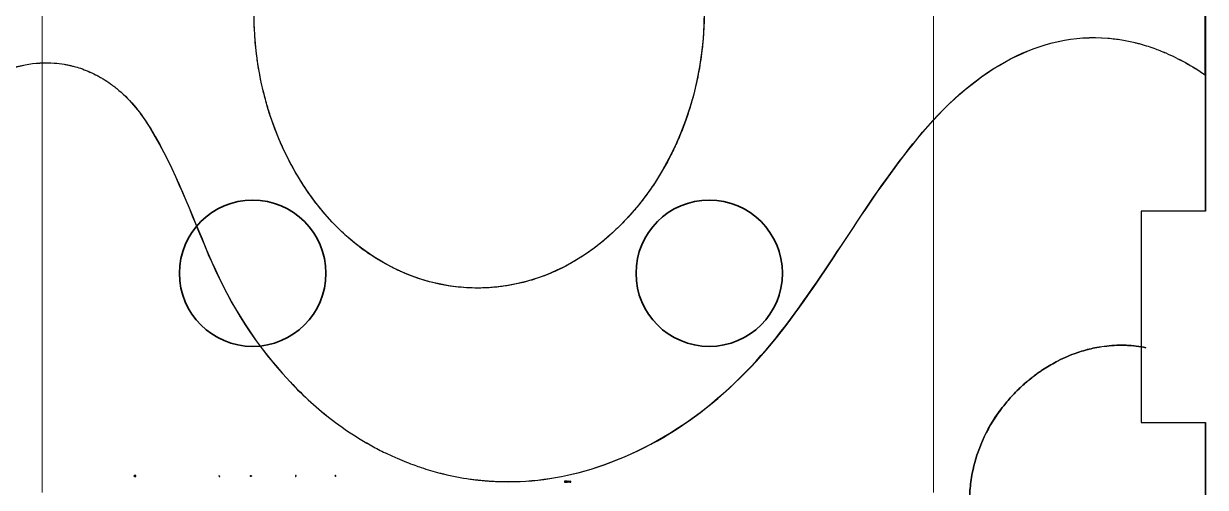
# Model space of a CAD drawing. Header units: millimetres. Extents: x 14 to 1319, y 14 to 743.
# Drawn here: x 1057.3 to 1318.7, y 181.6 to 284.3 of the extents above; entities that cross this region are included whole.
import ezdxf

# ---------------------------------------------------------------- set-up
doc = ezdxf.new("R2010")
doc.units = ezdxf.units.MM
doc.layers.add('Layer 1', color=7, linetype='Continuous')

msp = doc.modelspace()

# ---------------------------------------------------------------- linework, layer by layer
at = {"layer": 'Layer 1', "color": 1, "lineweight": 25, "true_color": 0xff0000}
for p, q in [((1318.69, 289.58), (1318.69, 242.78)), ((1304.52, 242.78), (1304.52, 195.98)), ((1318.69, 242.78), (1304.52, 242.78)), ((1304.52, 195.98), (1318.69, 195.98)), ((1318.69, 195.98), (1318.69, 149.17))]:
    msp.add_line(p, q, dxfattribs=at)
at = {"layer": 'Layer 1'}
for p, q in [((1117.45, 184.18), (1117.42, 184.18)), ((1117.42, 184.18), (1117.42, 184.05)), ((1117.42, 184.05), (1117.45, 184.05)), ((1176.95, 182.92), (1176.95, 182.77)), ((1176.99, 182.87), (1176.99, 182.92)), ((1177.08, 182.87), (1176.99, 182.87)), ((1176.99, 182.84), (1177.08, 182.84)), ((1176.99, 182.77), (1176.99, 182.84)), ((1177.08, 182.92), (1177.08, 182.87)), ((1177.08, 182.84), (1177.08, 182.77)), ((1177.12, 182.77), (1177.12, 182.92)), ((1177.21, 182.91), (1177.15, 182.78)), ((1177.19, 182.77), (1177.2, 182.8)), ((1177.2, 182.8), (1177.28, 182.8)), ((1177.24, 182.91), (1177.21, 182.83)), ((1177.21, 182.83), (1177.27, 182.83)), ((1177.27, 182.83), (1177.24, 182.91)), ((1177.33, 182.78), (1177.27, 182.91)), ((1177.28, 182.8), (1177.29, 182.77)), ((1177.36, 182.92), (1177.36, 182.77)), ((1177.45, 182.95), (1177.39, 182.95)), ((1177.4, 182.92), (1177.4, 182.86)), ((1177.44, 182.92), (1177.4, 182.92)), ((1177.4, 182.86), (1177.44, 182.86)), ((1177.4, 182.83), (1177.41, 182.83)), ((1177.4, 182.77), (1177.4, 182.83)), ((1177.46, 182.8), (1177.48, 182.77)), ((1177.56, 182.92), (1177.56, 182.77)), ((1177.59, 182.95), (1177.58, 182.95)), ((1177.59, 182.9), (1177.62, 182.78)), ((1177.59, 182.77), (1177.59, 182.9)), ((1177.65, 182.81), (1177.62, 182.92)), ((1177.68, 182.92), (1177.65, 182.81)), ((1177.68, 182.78), (1177.71, 182.9)), ((1177.72, 182.95), (1177.71, 182.95)), ((1177.71, 182.9), (1177.71, 182.77)), ((1177.75, 182.77), (1177.75, 182.92)), ((1178.01, 182.92), (1178.01, 182.77)), ((1178.04, 182.88), (1178.12, 182.77)), ((1178.04, 182.77), (1178.04, 182.88)), ((1178.13, 182.81), (1178.06, 182.93)), ((1178.13, 182.93), (1178.13, 182.81)), ((1178.17, 182.77), (1178.17, 182.93)), ((1178.21, 182.91), (1178.26, 182.83)), ((1178.28, 182.87), (1178.24, 182.93)), ((1178.26, 182.83), (1178.26, 182.77)), ((1178.32, 182.93), (1178.28, 182.87)), ((1178.3, 182.83), (1178.35, 182.91)), ((1178.3, 182.77), (1178.3, 182.83))]:
    msp.add_line(p, q, dxfattribs=at)
at = {"layer": 'Layer 1', "color": 250, "lineweight": 35, "true_color": 0x231f20}
for centre in [(1107.93, 229.02), (1208.94, 229.02)]:
    msp.add_circle(centre, 16.2, dxfattribs=at)
at = {"layer": 'Layer 1'}
for points, degree, knots in [([(1194.84, 328.59), (1214.71, 300.8), (1211.54, 259.63), (1187.04, 237.52), (1167.13, 219.55), (1139.12, 222.47), (1122.27, 244.17), (1110.76, 259), (1106.07, 278.8), (1109.19, 298.69), (1111.7, 314.65), (1118.83, 329.13), (1130.22, 338.57), (1150.65, 355.48), (1178.81, 351.01), (1194.83, 328.6)], 3, [0, 0, 0, 0, 1, 1, 1, 2, 2, 2, 3, 3, 3, 4, 4, 4, 5, 5, 5, 5]), ([(1108.34, 283.18), (1108.1, 288.29), (1108.38, 293.48), (1109.2, 298.68), (1109.56, 300.93), (1110, 303.14), (1110.53, 305.32)], 3, [79, 79, 79, 79, 80, 80, 80, 81, 81, 81, 81]), ([(1207.8, 289.02), (1207.82, 288.37), (1207.83, 287.72), (1207.83, 287.07), (1207.83, 285.88), (1207.8, 284.7), (1207.75, 283.53)], 3, [185, 185, 185, 185, 186, 186, 186, 187, 187, 187, 187]), ([(1108.75, 278.03), (1108.62, 279.16), (1108.52, 280.31), (1108.44, 281.46), (1108.4, 282.03), (1108.37, 282.61), (1108.34, 283.18)], 3, [77, 77, 77, 77, 78, 78, 78, 79, 79, 79, 79]), ([(1161.94, 182.91), (1162.35, 182.89), (1162.76, 182.88), (1163.17, 182.87), (1170.11, 182.73), (1177.15, 183.78), (1184.1, 186.07), (1200.58, 191.51), (1214.58, 202.54), (1225.88, 217.48), (1236.97, 232.14), (1244.55, 246.48), (1256.13, 260.26), (1268.17, 274.58), (1282.29, 282.35), (1297.14, 281.11), (1297.64, 281.07), (1298.15, 281.01), (1298.66, 280.95), (1299.16, 280.89), (1299.67, 280.82), (1300.18, 280.73), (1300.68, 280.65), (1301.19, 280.56), (1301.7, 280.45)], 3, [252, 252, 252, 252, 253, 253, 253, 254, 254, 254, 255, 255, 255, 256, 256, 256, 257, 257, 257, 258, 258, 258, 259, 259, 259, 260, 260, 260, 260]), ([(1207.75, 283.53), (1207.7, 282.38), (1207.61, 281.22), (1207.5, 280.08), (1207.45, 279.49), (1207.39, 278.91), (1207.32, 278.33), (1207.12, 276.6), (1206.85, 274.89), (1206.52, 273.19), (1206.19, 271.48), (1205.8, 269.78), (1205.35, 268.11)], 3, [0, 0, 0, 0, 1, 1, 1, 2, 2, 2, 3, 3, 3, 4, 4, 4, 4]), ([(1163.17, 182.87), (1170.12, 182.71), (1177.17, 183.76), (1184.15, 186.06), (1200.64, 191.5), (1214.63, 202.52), (1225.94, 217.47), (1237.03, 232.13), (1244.59, 246.48), (1256.19, 260.25), (1268.21, 274.55), (1282.31, 282.32), (1297.14, 281.11), (1297.64, 281.07), (1298.15, 281.01), (1298.66, 280.95), (1299.16, 280.89), (1299.67, 280.82), (1300.18, 280.73), (1300.68, 280.65), (1301.19, 280.56), (1301.7, 280.45)], 3, [159, 159, 159, 159, 160, 160, 160, 161, 161, 161, 162, 162, 162, 163, 163, 163, 164, 164, 164, 165, 165, 165, 166, 166, 166, 166]), ([(1109.51, 273.03), (1109.41, 273.57), (1109.32, 274.1), (1109.23, 274.63), (1109.14, 275.2), (1109.05, 275.76), (1108.97, 276.33), (1108.9, 276.86), (1108.83, 277.4), (1108.76, 277.94)], 3, [73, 73, 73, 73, 74, 74, 74, 75, 75, 75, 76, 76, 76, 76]), ([(1304.71, 279.7), (1305, 279.62), (1305.29, 279.53), (1305.57, 279.44), (1306.15, 279.26), (1306.73, 279.06), (1307.3, 278.86), (1308.17, 278.54), (1309.04, 278.2), (1309.91, 277.83), (1312.8, 276.58), (1315.72, 274.97), (1318.63, 272.99)], 3, [264, 264, 264, 264, 265, 265, 265, 266, 266, 266, 267, 267, 267, 268, 268, 268, 268]), ([(1304.71, 279.7), (1305, 279.62), (1305.29, 279.53), (1305.57, 279.44), (1306.15, 279.26), (1306.73, 279.06), (1307.3, 278.86), (1308.17, 278.56), (1309.04, 278.22), (1309.91, 277.83)], 3, [170, 170, 170, 170, 171, 171, 171, 172, 172, 172, 173, 173, 173, 173]), ([(1035.06, 226.73), (1033.88, 233.95), (1033.63, 241.17), (1034.82, 248.36), (1037.07, 261.95), (1045.9, 273.11), (1057.59, 275.23), (1059.8, 275.63), (1061.95, 275.75), (1064.04, 275.59), (1064.79, 275.53), (1065.53, 275.44), (1066.26, 275.32), (1066.5, 275.28), (1066.74, 275.23), (1066.98, 275.19)], 3, [217, 217, 217, 217, 218, 218, 218, 219, 219, 219, 220, 220, 220, 221, 221, 221, 222, 222, 222, 222]), ([(1035.12, 226.72), (1033.94, 233.94), (1033.68, 241.15), (1034.87, 248.35), (1037.12, 261.94), (1045.96, 273.1), (1057.64, 275.22), (1059.83, 275.62), (1061.97, 275.73), (1064.04, 275.59), (1064.79, 275.53), (1065.53, 275.44), (1066.26, 275.32), (1066.5, 275.28), (1066.74, 275.23), (1066.98, 275.19)], 3, [123, 123, 123, 123, 124, 124, 124, 125, 125, 125, 126, 126, 126, 127, 127, 127, 128, 128, 128, 128]), ([(1068.42, 274.85), (1068.9, 274.73), (1069.36, 274.59), (1069.83, 274.43), (1070.98, 274.04), (1072.1, 273.57), (1073.2, 273.01)], 3, [224, 224, 224, 224, 225, 225, 225, 226, 226, 226, 226]), ([(1068.42, 274.85), (1068.9, 274.73), (1069.36, 274.59), (1069.83, 274.43), (1070.99, 274.05), (1072.11, 273.58), (1073.2, 273.01)], 3, [130, 130, 130, 130, 131, 131, 131, 132, 132, 132, 132]), ([(1074.87, 272.07), (1075.42, 271.74), (1075.96, 271.38), (1076.49, 271), (1077.12, 270.55), (1077.74, 270.06), (1078.35, 269.54), (1080.94, 267.29), (1083.26, 264.49), (1085.25, 261.17), (1096.93, 241.71), (1097.61, 224.8), (1116.2, 204.97), (1119.18, 201.81), (1122.31, 198.97), (1125.59, 196.48), (1127.46, 195.06), (1129.38, 193.73), (1131.33, 192.52), (1132.3, 191.91), (1133.29, 191.34), (1134.28, 190.79), (1135.27, 190.23), (1136.27, 189.71), (1137.28, 189.22)], 3, [229, 229, 229, 229, 230, 230, 230, 231, 231, 231, 232, 232, 232, 233, 233, 233, 234, 234, 234, 235, 235, 235, 236, 236, 236, 237, 237, 237, 237]), ([(1074.87, 272.07), (1075.42, 271.74), (1075.96, 271.38), (1076.49, 271), (1077.12, 270.55), (1077.74, 270.06), (1078.35, 269.54), (1080.97, 267.31), (1083.31, 264.49), (1085.31, 261.16), (1096.98, 241.69), (1097.67, 224.79), (1116.26, 204.96), (1119.21, 201.81), (1122.33, 198.99), (1125.59, 196.48), (1127.46, 195.06), (1129.38, 193.73), (1131.33, 192.52), (1132.31, 191.92), (1133.29, 191.34), (1134.28, 190.79), (1135.28, 190.24), (1136.28, 189.72), (1137.28, 189.22)], 3, [135, 135, 135, 135, 136, 136, 136, 137, 137, 137, 138, 138, 138, 139, 139, 139, 140, 140, 140, 141, 141, 141, 142, 142, 142, 143, 143, 143, 143]), ([(1111.09, 266.36), (1110.93, 266.9), (1110.78, 267.44), (1110.64, 267.98), (1110.51, 268.47), (1110.39, 268.96), (1110.27, 269.45)], 3, [68, 68, 68, 68, 69, 69, 69, 70, 70, 70, 70]), ([(1205.35, 268.11), (1205.21, 267.55), (1205.05, 267), (1204.88, 266.45), (1204.23, 264.23), (1203.46, 262.06), (1202.6, 259.93), (1202.17, 258.87), (1201.71, 257.82), (1201.21, 256.79)], 3, [4, 4, 4, 4, 5, 5, 5, 6, 6, 6, 7, 7, 7, 7]), ([(1113.27, 259.98), (1112.95, 260.76), (1112.66, 261.55), (1112.38, 262.34), (1112.28, 262.61), (1112.19, 262.87), (1112.1, 263.14)], 3, [63, 63, 63, 63, 64, 64, 64, 65, 65, 65, 65]), ([(1124.34, 241.67), (1123.94, 242.12), (1123.55, 242.58), (1123.17, 243.05), (1122.86, 243.42), (1122.56, 243.79), (1122.27, 244.17), (1121.84, 244.73), (1121.42, 245.29), (1121.01, 245.86), (1120.6, 246.43), (1120.2, 247), (1119.8, 247.58), (1118.89, 248.93), (1118.03, 250.33), (1117.22, 251.75)], 3, [51, 51, 51, 51, 52, 52, 52, 53, 53, 53, 54, 54, 54, 55, 55, 55, 56, 56, 56, 56]), ([(1188.31, 238.7), (1187.9, 238.29), (1187.48, 237.9), (1187.05, 237.51), (1186.5, 237.01), (1185.94, 236.54), (1185.38, 236.09)], 3, [17, 17, 17, 17, 18, 18, 18, 19, 19, 19, 19]), ([(1134.19, 233), (1133.83, 233.24), (1133.47, 233.48), (1133.11, 233.74), (1131.77, 234.68), (1130.46, 235.71), (1129.19, 236.82), (1128.93, 237.04), (1128.68, 237.27), (1128.43, 237.5)], 3, [43, 43, 43, 43, 44, 44, 44, 45, 45, 45, 46, 46, 46, 46]), ([(1139.77, 229.84), (1139.32, 230.06), (1138.87, 230.28), (1138.43, 230.51), (1136.99, 231.25), (1135.57, 232.08), (1134.19, 233)], 3, [41, 41, 41, 41, 42, 42, 42, 43, 43, 43, 43]), ([(1176.61, 230.32), (1176.01, 230.01), (1175.4, 229.72), (1174.79, 229.45), (1173.56, 228.9), (1172.32, 228.41), (1171.07, 227.99), (1170.45, 227.77), (1169.82, 227.57), (1169.19, 227.39), (1167.3, 226.84), (1165.38, 226.43), (1163.46, 226.16), (1162.98, 226.09), (1162.49, 226.03), (1162.01, 225.98), (1161.54, 225.93), (1161.06, 225.89), (1160.59, 225.85)], 3, [26, 26, 26, 26, 27, 27, 27, 28, 28, 28, 29, 29, 29, 30, 30, 30, 31, 31, 31, 32, 32, 32, 32]), ([(1140.92, 229.32), (1140.57, 229.46), (1140.22, 229.62), (1139.88, 229.79), (1139.84, 229.81), (1139.81, 229.83), (1139.77, 229.84)], 3, [39, 39, 39, 39, 40, 40, 40, 41, 41, 41, 41]), ([(1159.12, 225.78), (1158.65, 225.76), (1158.17, 225.75), (1157.7, 225.75), (1156.88, 225.75), (1156.07, 225.77), (1155.26, 225.82), (1154.44, 225.87), (1153.63, 225.94), (1152.82, 226.04), (1149.58, 226.42), (1146.37, 227.2), (1143.25, 228.36)], 3, [33, 33, 33, 33, 34, 34, 34, 35, 35, 35, 36, 36, 36, 37, 37, 37, 37]), ([(1289.68, 211.19), (1289.95, 211.3), (1290.22, 211.39), (1290.5, 211.48), (1291.05, 211.66), (1291.6, 211.83), (1292.15, 211.99)], 3, [43, 43, 43, 43, 44, 44, 44, 45, 45, 45, 45]), ([(1292.15, 211.99), (1291.6, 211.83), (1291.05, 211.66), (1290.5, 211.48), (1290.22, 211.39), (1289.95, 211.3), (1289.68, 211.19)], 3, [188, 188, 188, 188, 189, 189, 189, 190, 190, 190, 190]), ([(1299.11, 213.07), (1297.62, 213.01), (1296.13, 212.84), (1294.66, 212.57), (1294.1, 212.47), (1293.54, 212.34), (1292.98, 212.21)], 3, [185, 185, 185, 185, 186, 186, 186, 187, 187, 187, 187]), ([(1301.2, 213.06), (1301.56, 213.04), (1301.93, 213.02), (1302.3, 212.99), (1303.04, 212.94), (1303.78, 212.86), (1304.52, 212.73)], 3, [50, 50, 50, 50, 51, 51, 51, 52, 52, 52, 52]), ([(1305.55, 212.54), (1305.21, 212.61), (1304.86, 212.67), (1304.52, 212.72), (1303.78, 212.84), (1303.04, 212.93), (1302.3, 212.99), (1301.93, 213.02), (1301.56, 213.04), (1301.2, 213.06)], 3, [180, 180, 180, 180, 181, 181, 181, 182, 182, 182, 183, 183, 183, 183]), ([(1281.9, 207.09), (1282.15, 207.27), (1282.39, 207.44), (1282.64, 207.6), (1283.14, 207.93), (1283.64, 208.25), (1284.15, 208.55), (1284.66, 208.85), (1285.17, 209.14), (1285.69, 209.41), (1286.34, 209.75), (1287, 210.08), (1287.66, 210.37), (1288.33, 210.67), (1289, 210.95), (1289.68, 211.19)], 3, [38, 38, 38, 38, 39, 39, 39, 40, 40, 40, 41, 41, 41, 42, 42, 42, 43, 43, 43, 43]), ([(1289.68, 211.19), (1289, 210.95), (1288.33, 210.67), (1287.66, 210.37), (1286.99, 210.07), (1286.34, 209.75), (1285.69, 209.41), (1285.17, 209.14), (1284.66, 208.85), (1284.15, 208.55), (1283.64, 208.25), (1283.14, 207.93), (1282.64, 207.6), (1282.39, 207.44), (1282.15, 207.27), (1281.9, 207.09)], 3, [190, 190, 190, 190, 191, 191, 191, 192, 192, 192, 193, 193, 193, 194, 194, 194, 195, 195, 195, 195]), ([(1278.12, 204.04), (1278.38, 204.29), (1278.64, 204.52), (1278.91, 204.75), (1279.63, 205.38), (1280.36, 205.98), (1281.12, 206.53), (1281.38, 206.72), (1281.64, 206.9), (1281.9, 207.09)], 3, [35, 35, 35, 35, 36, 36, 36, 37, 37, 37, 38, 38, 38, 38]), ([(1281.9, 207.09), (1281.64, 206.9), (1281.38, 206.72), (1281.12, 206.53), (1280.37, 205.97), (1279.64, 205.37), (1278.91, 204.75), (1278.64, 204.52), (1278.38, 204.29), (1278.12, 204.04)], 3, [195, 195, 195, 195, 196, 196, 196, 197, 197, 197, 198, 198, 198, 198]), ([(1268.99, 191), (1269.97, 193.43), (1271.24, 195.77), (1272.79, 197.97), (1273.21, 198.56), (1273.64, 199.13), (1274.09, 199.69), (1274.71, 200.48), (1275.36, 201.24), (1276.04, 201.97), (1276.49, 202.45), (1276.95, 202.92), (1277.41, 203.37), (1277.65, 203.6), (1277.88, 203.82), (1278.12, 204.04)], 3, [30, 30, 30, 30, 31, 31, 31, 32, 32, 32, 33, 33, 33, 34, 34, 34, 35, 35, 35, 35]), ([(1278.12, 204.04), (1277.88, 203.82), (1277.65, 203.6), (1277.41, 203.37), (1276.95, 202.92), (1276.49, 202.45), (1276.04, 201.97), (1275.36, 201.24), (1274.71, 200.48), (1274.09, 199.69), (1273.65, 199.13), (1273.22, 198.55), (1272.8, 197.96), (1271.25, 195.77), (1269.98, 193.43), (1268.99, 191)], 3, [198, 198, 198, 198, 199, 199, 199, 200, 200, 200, 201, 201, 201, 202, 202, 202, 203, 203, 203, 203]), ([(1266.52, 178.32), (1266.52, 179.18), (1266.55, 180.04), (1266.62, 180.9), (1266.72, 182.19), (1266.89, 183.48), (1267.14, 184.76), (1267.55, 186.88), (1268.17, 188.97), (1268.99, 190.99)], 3, [26, 26, 26, 26, 27, 27, 27, 28, 28, 28, 29, 29, 29, 29]), ([(1268.99, 190.99), (1268.18, 188.97), (1267.56, 186.88), (1267.14, 184.76), (1266.89, 183.48), (1266.72, 182.19), (1266.62, 180.9), (1266.55, 180.04), (1266.52, 179.18), (1266.52, 178.32)], 3, [204, 204, 204, 204, 205, 205, 205, 206, 206, 206, 207, 207, 207, 207]), ([(1137.29, 189.22), (1138.15, 188.81), (1139.01, 188.41), (1139.87, 188.04), (1140.56, 187.73), (1141.26, 187.44), (1141.96, 187.17), (1142.58, 186.93), (1143.2, 186.7), (1143.82, 186.48), (1144.28, 186.31), (1144.74, 186.15), (1145.2, 186), (1146.58, 185.53), (1147.98, 185.12), (1149.38, 184.77)], 3, [238, 238, 238, 238, 239, 239, 239, 240, 240, 240, 241, 241, 241, 242, 242, 242, 243, 243, 243, 243]), ([(1137.29, 189.22), (1138.15, 188.81), (1139.01, 188.41), (1139.87, 188.04), (1140.56, 187.73), (1141.26, 187.44), (1141.96, 187.17)], 3, [144, 144, 144, 144, 145, 145, 145, 146, 146, 146, 146]), ([(1143.82, 186.48), (1144.28, 186.3), (1144.74, 186.15), (1145.2, 186), (1146.58, 185.53), (1147.98, 185.12), (1149.38, 184.77)], 3, [147, 147, 147, 147, 148, 148, 148, 149, 149, 149, 149]), ([(1081.75, 184.22), (1081.74, 184.22), (1081.73, 184.21), (1081.73, 184.21), (1081.73, 184.19)], 2, [-16, -16, -16, -15, -15, -14, -14, -14]), ([(1081.73, 184.04), (1081.73, 184.03), (1081.73, 184.02), (1081.74, 184.02), (1081.74, 184.02), (1081.75, 184.02), (1081.76, 184.02), (1081.76, 184.03), (1081.76, 184.04)], 2, [-13, -13, -13, -12, -12, -11, -11, -10, -10, -9, -9, -9]), ([(1081.79, 184.19), (1081.79, 184.2), (1081.79, 184.21), (1081.79, 184.21), (1081.78, 184.21), (1081.78, 184.22), (1081.76, 184.22)], 2, [-20, -20, -20, -19, -19, -18, -18, -17, -17, -17]), ([(1081.79, 184.05), (1081.8, 184.04), (1081.8, 184.04), (1081.8, 184.03), (1081.8, 184.03), (1081.8, 184.02), (1081.81, 184.02), (1081.81, 184.02), (1081.82, 184.02), (1081.83, 184.02), (1081.84, 184.02), (1081.84, 184.02), (1081.84, 184.03), (1081.85, 184.04), (1081.85, 184.05)], 2, [-42, -42, -42, -41, -41, -40, -40, -39, -39, -38, -38, -37, -37, -36, -36, -35, -35, -35]), ([(1081.88, 184.22), (1081.87, 184.22), (1081.86, 184.21), (1081.86, 184.21), (1081.86, 184.21), (1081.85, 184.2), (1081.85, 184.19)], 2, [-25, -25, -25, -24, -24, -23, -23, -22, -22, -22]), ([(1081.88, 184.04), (1081.88, 184.03), (1081.88, 184.02), (1081.89, 184.02), (1081.9, 184.02), (1081.91, 184.02), (1081.91, 184.02), (1081.92, 184.03), (1081.92, 184.04)], 2, [-33, -33, -33, -32, -32, -31, -31, -30, -30, -29, -29, -29]), ([(1081.92, 184.19), (1081.92, 184.21), (1081.91, 184.21), (1081.9, 184.22), (1081.89, 184.22)], 2, [-28, -28, -28, -27, -27, -26, -26, -26]), ([(1081.98, 184.22), (1081.97, 184.22), (1081.97, 184.21), (1081.96, 184.21), (1081.96, 184.2), (1081.96, 184.2), (1081.96, 184.19)], 2, [-25, -25, -25, -24, -24, -23, -23, -22, -22, -22]), ([(1081.96, 184.04), (1081.96, 184.03), (1081.96, 184.02), (1081.97, 184.02), (1081.98, 184.02)], 2, [-21, -21, -21, -20, -20, -19, -19, -19]), ([(1082.08, 184.11), (1082.09, 184.11), (1082.09, 184.11), (1082.1, 184.11), (1082.1, 184.12), (1082.1, 184.13), (1082.09, 184.13), (1082.09, 184.14), (1082.08, 184.14)], 2, [-11, -11, -11, -10, -10, -9, -9, -8, -8, -7, -7, -7]), ([(1082.09, 184.18), (1082.1, 184.18), (1082.1, 184.19), (1082.11, 184.19), (1082.11, 184.2), (1082.11, 184.21), (1082.1, 184.21), (1082.1, 184.22), (1082.09, 184.22)], 2, [-30, -30, -30, -29, -29, -28, -28, -27, -27, -26, -26, -26]), ([(1082.09, 184.02), (1082.1, 184.02), (1082.1, 184.02), (1082.11, 184.03), (1082.11, 184.03), (1082.11, 184.04), (1082.1, 184.05), (1082.1, 184.05), (1082.09, 184.05)], 2, [-18, -18, -18, -17, -17, -16, -16, -15, -15, -14, -14, -14]), ([(1100.56, 184.19), (1100.56, 184.21), (1100.55, 184.21), (1100.55, 184.22), (1100.54, 184.22), (1100.53, 184.22), (1100.52, 184.21), (1100.52, 184.21), (1100.52, 184.19)], 2, [-18, -18, -18, -17, -17, -16, -16, -15, -15, -14, -14, -14]), ([(1100.52, 184.04), (1100.52, 184.03), (1100.52, 184.02), (1100.53, 184.02), (1100.54, 184.02)], 2, [-13, -13, -13, -12, -12, -11, -11, -11]), ([(1100.64, 184.02), (1100.65, 184.02), (1100.65, 184.02), (1100.66, 184.03), (1100.66, 184.03), (1100.66, 184.04), (1100.65, 184.05), (1100.65, 184.05), (1100.64, 184.05)], 2, [-10, -10, -10, -9, -9, -8, -8, -7, -7, -6, -6, -6]), ([(1107.55, 184.22), (1107.53, 184.22), (1107.51, 184.21), (1107.49, 184.2), (1107.48, 184.19), (1107.47, 184.18), (1107.46, 184.16), (1107.45, 184.14), (1107.45, 184.12), (1107.45, 184.1), (1107.46, 184.08), (1107.47, 184.06), (1107.48, 184.04), (1107.49, 184.03), (1107.51, 184.02), (1107.53, 184.02), (1107.55, 184.02), (1107.57, 184.02), (1107.59, 184.02), (1107.61, 184.03), (1107.62, 184.04), (1107.63, 184.06), (1107.64, 184.08), (1107.65, 184.09), (1107.65, 184.12), (1107.65, 184.15), (1107.63, 184.17), (1107.62, 184.19), (1107.6, 184.21), (1107.58, 184.22), (1107.55, 184.22)], 2, [-15, -15, -15, -14, -14, -13, -13, -12, -12, -11, -11, -10, -10, -9, -9, -8, -8, -7, -7, -6, -6, -5, -5, -4, -4, -3, -3, -2, -2, -1, -1, 0, 0, 0]), ([(1107.61, 184.12), (1107.61, 184.14), (1107.6, 184.15), (1107.59, 184.17), (1107.58, 184.18), (1107.57, 184.19), (1107.55, 184.19), (1107.54, 184.19), (1107.53, 184.18), (1107.52, 184.18), (1107.51, 184.17), (1107.5, 184.16), (1107.5, 184.15), (1107.49, 184.13), (1107.49, 184.12), (1107.49, 184.1), (1107.5, 184.09), (1107.5, 184.07), (1107.51, 184.06), (1107.52, 184.06), (1107.53, 184.05), (1107.54, 184.05), (1107.55, 184.05), (1107.57, 184.05), (1107.58, 184.05), (1107.59, 184.06), (1107.6, 184.08), (1107.61, 184.09), (1107.61, 184.12)], 2, [0, 0, 0, 1, 1, 2, 2, 3, 3, 4, 4, 5, 5, 6, 6, 7, 7, 8, 8, 9, 9, 10, 10, 11, 11, 12, 12, 13, 13, 14, 14, 14]), ([(1117.4, 184.22), (1117.39, 184.22), (1117.39, 184.21), (1117.38, 184.2), (1117.38, 184.19)], 2, [-19, -19, -19, -18, -18, -17, -17, -17]), ([(1117.38, 184.05), (1117.38, 184.04), (1117.38, 184.03), (1117.38, 184.03), (1117.39, 184.02), (1117.39, 184.02), (1117.41, 184.02)], 2, [-16, -16, -16, -15, -15, -14, -14, -13, -13, -13]), ([(1117.49, 184.06), (1117.51, 184.08), (1117.51, 184.12), (1117.51, 184.15), (1117.5, 184.16), (1117.49, 184.18), (1117.48, 184.18), (1117.46, 184.18), (1117.45, 184.18)], 2, [6, 6, 6, 7, 7, 8, 8, 9, 9, 10, 10, 10]), ([(1117.45, 184.05), (1117.46, 184.05), (1117.47, 184.05), (1117.47, 184.05), (1117.48, 184.05), (1117.48, 184.06), (1117.49, 184.06)], 2, [3, 3, 3, 4, 4, 5, 5, 6, 6, 6]), ([(1117.46, 184.02), (1117.47, 184.02), (1117.48, 184.02), (1117.49, 184.02), (1117.5, 184.03), (1117.51, 184.03), (1117.52, 184.04), (1117.53, 184.05), (1117.54, 184.06), (1117.54, 184.07), (1117.54, 184.09), (1117.55, 184.1), (1117.55, 184.12), (1117.55, 184.17), (1117.52, 184.2), (1117.51, 184.21), (1117.49, 184.21), (1117.48, 184.22), (1117.46, 184.22)], 2, [-12, -12, -12, -11, -11, -10, -10, -9, -9, -8, -8, -7, -7, -6, -6, -5, -5, -4, -4, -3, -3, -3]), ([(1126.21, 184.2), (1126.2, 184.21), (1126.2, 184.21), (1126.19, 184.22), (1126.18, 184.22), (1126.18, 184.22), (1126.17, 184.21), (1126.17, 184.21), (1126.17, 184.2), (1126.17, 184.2), (1126.17, 184.19), (1126.17, 184.19), (1126.18, 184.18)], 2, [-12, -12, -12, -11, -11, -10, -10, -9, -9, -8, -8, -7, -7, -6, -6, -6]), ([(1126.23, 184.04), (1126.23, 184.03), (1126.23, 184.02), (1126.24, 184.02), (1126.25, 184.02), (1126.25, 184.02), (1126.26, 184.02), (1126.27, 184.03), (1126.27, 184.04)], 2, [-28, -28, -28, -27, -27, -26, -26, -25, -25, -24, -24, -24]), ([(1126.31, 184.18), (1126.32, 184.19), (1126.32, 184.19), (1126.33, 184.2), (1126.33, 184.2), (1126.33, 184.21), (1126.32, 184.21), (1126.32, 184.22), (1126.31, 184.22), (1126.3, 184.22), (1126.3, 184.22), (1126.3, 184.22), (1126.29, 184.21), (1126.29, 184.21), (1126.29, 184.2), (1126.29, 184.2), (1126.28, 184.2)], 2, [-22, -22, -22, -21, -21, -20, -20, -19, -19, -18, -18, -17, -17, -16, -16, -15, -15, -14, -14, -14]), ([(1158.95, 183.11), (1159.22, 183.08), (1159.48, 183.06), (1159.74, 183.04), (1160.09, 183.01), (1160.43, 182.98), (1160.78, 182.97)], 3, [249, 249, 249, 249, 250, 250, 250, 251, 251, 251, 251]), ([(1158.95, 183.11), (1159.22, 183.08), (1159.48, 183.06), (1159.74, 183.04), (1160.09, 183.01), (1160.43, 182.98), (1160.78, 182.97)], 3, [155, 155, 155, 155, 156, 156, 156, 157, 157, 157, 157]), ([(1176.99, 182.92), (1176.99, 182.94), (1176.99, 182.94), (1176.98, 182.95), (1176.97, 182.95), (1176.97, 182.95), (1176.96, 182.94), (1176.95, 182.94), (1176.95, 182.92)], 2, [-28, -28, -28, -27, -27, -26, -26, -25, -25, -24, -24, -24]), ([(1176.95, 182.77), (1176.95, 182.76), (1176.96, 182.75), (1176.97, 182.75), (1176.97, 182.75), (1176.98, 182.75), (1176.99, 182.75), (1176.99, 182.76), (1176.99, 182.77)], 2, [-23, -23, -23, -22, -22, -21, -21, -20, -20, -19, -19, -19]), ([(1177.12, 182.92), (1177.12, 182.94), (1177.11, 182.94), (1177.11, 182.95), (1177.1, 182.95), (1177.09, 182.95), (1177.09, 182.94), (1177.08, 182.94), (1177.08, 182.92)], 2, [-11, -11, -11, -10, -10, -9, -9, -8, -8, -7, -7, -7]), ([(1177.08, 182.77), (1177.08, 182.76), (1177.09, 182.75), (1177.09, 182.75), (1177.1, 182.75), (1177.11, 182.75), (1177.11, 182.75), (1177.12, 182.76), (1177.12, 182.77)], 2, [-16, -16, -16, -15, -15, -14, -14, -13, -13, -12, -12, -12]), ([(1177.15, 182.78), (1177.15, 182.78), (1177.15, 182.77), (1177.15, 182.77), (1177.15, 182.76), (1177.15, 182.76), (1177.15, 182.75), (1177.16, 182.75), (1177.17, 182.75), (1177.18, 182.75), (1177.18, 182.75), (1177.18, 182.76), (1177.19, 182.77)], 2, [-16, -16, -16, -15, -15, -14, -14, -13, -13, -12, -12, -11, -11, -10, -10, -10]), ([(1177.27, 182.91), (1177.27, 182.92), (1177.27, 182.93), (1177.27, 182.93), (1177.26, 182.94), (1177.26, 182.94), (1177.25, 182.95), (1177.25, 182.95), (1177.24, 182.95), (1177.23, 182.95), (1177.23, 182.95), (1177.22, 182.94), (1177.22, 182.94), (1177.21, 182.93), (1177.21, 182.92), (1177.21, 182.92), (1177.21, 182.91)], 2, [-25, -25, -25, -24, -24, -23, -23, -22, -22, -21, -21, -20, -20, -19, -19, -18, -18, -17, -17, -17]), ([(1177.29, 182.77), (1177.29, 182.77), (1177.29, 182.76), (1177.3, 182.75), (1177.3, 182.75), (1177.3, 182.75), (1177.3, 182.75), (1177.31, 182.75), (1177.31, 182.75), (1177.32, 182.75), (1177.33, 182.75), (1177.33, 182.76), (1177.33, 182.76), (1177.33, 182.77), (1177.33, 182.78)], 2, [-33, -33, -33, -32, -32, -31, -31, -30, -30, -29, -29, -28, -28, -27, -27, -26, -26, -26]), ([(1177.39, 182.95), (1177.37, 182.95), (1177.37, 182.94), (1177.36, 182.93), (1177.36, 182.92)], 2, [-12, -12, -12, -11, -11, -10, -10, -10]), ([(1177.36, 182.77), (1177.36, 182.76), (1177.37, 182.75), (1177.37, 182.75), (1177.38, 182.75), (1177.39, 182.75), (1177.39, 182.75), (1177.4, 182.76), (1177.4, 182.77)], 2, [-9, -9, -9, -8, -8, -7, -7, -6, -6, -5, -5, -5]), ([(1177.41, 182.83), (1177.42, 182.83), (1177.43, 182.83), (1177.44, 182.83), (1177.45, 182.82), (1177.45, 182.81), (1177.46, 182.8)], 2, [-34, -34, -34, -33, -33, -32, -32, -31, -31, -31]), ([(1177.44, 182.86), (1177.45, 182.86), (1177.46, 182.86), (1177.47, 182.87), (1177.48, 182.87), (1177.48, 182.88), (1177.48, 182.89), (1177.48, 182.9), (1177.48, 182.9), (1177.47, 182.91), (1177.46, 182.91), (1177.46, 182.92), (1177.44, 182.92)], 2, [3, 3, 3, 4, 4, 5, 5, 6, 6, 7, 7, 8, 8, 9, 9, 9]), ([(1177.49, 182.94), (1177.48, 182.94), (1177.47, 182.94), (1177.46, 182.95), (1177.45, 182.95)], 2, [-15, -15, -15, -14, -14, -13, -13, -13]), ([(1177.47, 182.84), (1177.5, 182.84), (1177.51, 182.86), (1177.52, 182.87), (1177.52, 182.89), (1177.52, 182.9), (1177.52, 182.91), (1177.51, 182.92), (1177.51, 182.93), (1177.5, 182.94), (1177.49, 182.94)], 2, [-20, -20, -20, -19, -19, -18, -18, -17, -17, -16, -16, -15, -15, -15]), ([(1177.48, 182.77), (1177.48, 182.76), (1177.49, 182.76), (1177.49, 182.75), (1177.49, 182.75), (1177.5, 182.75), (1177.51, 182.75), (1177.51, 182.75), (1177.51, 182.75), (1177.52, 182.75), (1177.52, 182.75), (1177.52, 182.76), (1177.52, 182.76), (1177.52, 182.77), (1177.52, 182.78), (1177.52, 182.79), (1177.51, 182.8), (1177.5, 182.81), (1177.49, 182.82), (1177.48, 182.83), (1177.47, 182.84)], 2, [-30, -30, -30, -29, -29, -28, -28, -27, -27, -26, -26, -25, -25, -24, -24, -23, -23, -22, -22, -21, -21, -20, -20, -20]), ([(1177.58, 182.95), (1177.57, 182.95), (1177.56, 182.94), (1177.56, 182.94), (1177.56, 182.92)], 2, [-16, -16, -16, -15, -15, -14, -14, -14]), ([(1177.56, 182.77), (1177.56, 182.76), (1177.56, 182.75), (1177.57, 182.75), (1177.57, 182.75), (1177.58, 182.75), (1177.59, 182.75), (1177.59, 182.76), (1177.59, 182.77)], 2, [-13, -13, -13, -12, -12, -11, -11, -10, -10, -9, -9, -9]), ([(1177.62, 182.92), (1177.62, 182.93), (1177.62, 182.94), (1177.62, 182.94), (1177.61, 182.94), (1177.6, 182.95), (1177.59, 182.95)], 2, [-20, -20, -20, -19, -19, -18, -18, -17, -17, -17]), ([(1177.62, 182.78), (1177.63, 182.77), (1177.63, 182.77), (1177.63, 182.76), (1177.63, 182.76), (1177.63, 182.75), (1177.64, 182.75), (1177.64, 182.75), (1177.65, 182.75), (1177.66, 182.75), (1177.67, 182.75), (1177.67, 182.76), (1177.67, 182.76), (1177.68, 182.77), (1177.68, 182.78)], 2, [-42, -42, -42, -41, -41, -40, -40, -39, -39, -38, -38, -37, -37, -36, -36, -35, -35, -35]), ([(1177.71, 182.95), (1177.7, 182.95), (1177.69, 182.94), (1177.69, 182.94), (1177.69, 182.94), (1177.68, 182.93), (1177.68, 182.92)], 2, [-25, -25, -25, -24, -24, -23, -23, -22, -22, -22]), ([(1177.71, 182.77), (1177.71, 182.76), (1177.71, 182.75), (1177.72, 182.75), (1177.73, 182.75), (1177.74, 182.75), (1177.74, 182.75), (1177.75, 182.76), (1177.75, 182.77)], 2, [-33, -33, -33, -32, -32, -31, -31, -30, -30, -29, -29, -29]), ([(1177.75, 182.92), (1177.75, 182.94), (1177.74, 182.94), (1177.73, 182.95), (1177.72, 182.95)], 2, [-28, -28, -28, -27, -27, -26, -26, -26]), ([(1177.87, 182.95), (1177.85, 182.95), (1177.83, 182.94), (1177.82, 182.93), (1177.8, 182.92), (1177.79, 182.91), (1177.78, 182.89), (1177.78, 182.87), (1177.78, 182.85), (1177.78, 182.83), (1177.78, 182.81), (1177.79, 182.79), (1177.8, 182.77), (1177.82, 182.76), (1177.83, 182.75), (1177.85, 182.75), (1177.87, 182.75), (1177.9, 182.75), (1177.92, 182.75), (1177.93, 182.76), (1177.95, 182.77), (1177.96, 182.79), (1177.96, 182.81), (1177.97, 182.82), (1177.97, 182.85), (1177.97, 182.88), (1177.96, 182.9), (1177.95, 182.92), (1177.93, 182.94), (1177.9, 182.95), (1177.87, 182.95)], 2, [-15, -15, -15, -14, -14, -13, -13, -12, -12, -11, -11, -10, -10, -9, -9, -8, -8, -7, -7, -6, -6, -5, -5, -4, -4, -3, -3, -2, -2, -1, -1, 0, 0, 0]), ([(1177.93, 182.85), (1177.93, 182.87), (1177.92, 182.89), (1177.92, 182.9), (1177.9, 182.91), (1177.89, 182.92), (1177.87, 182.92), (1177.86, 182.92), (1177.85, 182.91), (1177.84, 182.91), (1177.83, 182.9), (1177.83, 182.89), (1177.82, 182.88), (1177.82, 182.86), (1177.82, 182.85), (1177.82, 182.83), (1177.82, 182.82), (1177.83, 182.8), (1177.83, 182.8), (1177.84, 182.79), (1177.85, 182.78), (1177.86, 182.78), (1177.87, 182.78), (1177.89, 182.78), (1177.9, 182.78), (1177.92, 182.79), (1177.92, 182.81), (1177.93, 182.82), (1177.93, 182.85)], 2, [0, 0, 0, 1, 1, 2, 2, 3, 3, 4, 4, 5, 5, 6, 6, 7, 7, 8, 8, 9, 9, 10, 10, 11, 11, 12, 12, 13, 13, 14, 14, 14]), ([(1178.06, 182.93), (1178.05, 182.93), (1178.05, 182.93), (1178.05, 182.94), (1178.04, 182.94), (1178.04, 182.95), (1178.04, 182.95), (1178.03, 182.95), (1178.03, 182.95), (1178.02, 182.95), (1178.02, 182.95), (1178.01, 182.94), (1178.01, 182.94)], 2, [-33, -33, -33, -32, -32, -31, -31, -30, -30, -29, -29, -28, -28, -27, -27, -27]), ([(1178.01, 182.77), (1178.01, 182.76), (1178.01, 182.75), (1178.02, 182.75), (1178.02, 182.75), (1178.03, 182.75), (1178.04, 182.75), (1178.04, 182.76), (1178.04, 182.77)], 2, [-25, -25, -25, -24, -24, -23, -23, -22, -22, -21, -21, -21]), ([(1178.12, 182.77), (1178.12, 182.76), (1178.12, 182.76), (1178.13, 182.76), (1178.13, 182.75), (1178.13, 182.75), (1178.14, 182.75), (1178.14, 182.75), (1178.15, 182.75), (1178.17, 182.75), (1178.17, 182.77)], 2, [-19, -19, -19, -18, -18, -17, -17, -16, -16, -15, -15, -14, -14, -14]), ([(1178.17, 182.93), (1178.17, 182.94), (1178.17, 182.94), (1178.16, 182.95), (1178.15, 182.95), (1178.14, 182.95), (1178.14, 182.94), (1178.13, 182.94), (1178.13, 182.93)], 2, [-13, -13, -13, -12, -12, -11, -11, -10, -10, -9, -9, -9]), ([(1178.24, 182.93), (1178.23, 182.94), (1178.23, 182.94), (1178.22, 182.95), (1178.22, 182.95), (1178.21, 182.95), (1178.2, 182.94), (1178.2, 182.94), (1178.2, 182.93), (1178.2, 182.93), (1178.2, 182.92), (1178.2, 182.92), (1178.21, 182.91)], 2, [-12, -12, -12, -11, -11, -10, -10, -9, -9, -8, -8, -7, -7, -6, -6, -6]), ([(1178.26, 182.77), (1178.26, 182.76), (1178.26, 182.75), (1178.27, 182.75), (1178.28, 182.75), (1178.29, 182.75), (1178.29, 182.75), (1178.3, 182.76), (1178.3, 182.77)], 2, [-28, -28, -28, -27, -27, -26, -26, -25, -25, -24, -24, -24]), ([(1178.35, 182.91), (1178.35, 182.92), (1178.36, 182.92), (1178.36, 182.93), (1178.36, 182.93), (1178.36, 182.94), (1178.35, 182.94), (1178.35, 182.95), (1178.34, 182.95), (1178.34, 182.95), (1178.33, 182.95), (1178.33, 182.95), (1178.33, 182.94), (1178.32, 182.94), (1178.32, 182.94)], 2, [-22, -22, -22, -21, -21, -20, -20, -19, -19, -18, -18, -17, -17, -16, -16, -15, -15, -15])]:
    msp.add_open_spline(points, degree=degree, knots=knots, dxfattribs=at)
at = {"layer": 'Layer 1', "color": 250, "lineweight": 9, "true_color": 0x231f20}
for points in [[(1061.35, 180.44), (1061.35, 180.44), (1061.35, 351.92), (1061.35, 351.92)], [(1258.56, 351.92), (1258.56, 351.92), (1258.56, 180.44), (1258.56, 180.44)]]:
    msp.add_open_spline(points, degree=3, dxfattribs=at)
at = {"layer": 'Layer 1'}
for points, degree in [([(1318.63, 272.99), (1318.63, 272.99), (1318.63, 289.58), (1318.63, 289.58)], 3), ([(1301.7, 280.45), (1302.17, 280.35), (1302.64, 280.25), (1303.11, 280.13)], 3), ([(1301.7, 280.45), (1302.17, 280.35), (1302.64, 280.25), (1303.11, 280.13)], 3), ([(1303.11, 280.13), (1303.19, 280.12), (1303.27, 280.1), (1303.35, 280.07)], 3), ([(1303.11, 280.13), (1303.19, 280.12), (1303.27, 280.1), (1303.35, 280.07)], 3), ([(1303.35, 280.07), (1303.65, 280), (1303.95, 279.93), (1304.25, 279.83)], 3), ([(1303.35, 280.07), (1303.65, 280), (1303.95, 279.92), (1304.25, 279.83)], 3), ([(1304.25, 279.83), (1304.4, 279.8), (1304.55, 279.76), (1304.71, 279.7)], 3), ([(1304.25, 279.83), (1304.4, 279.8), (1304.55, 279.76), (1304.71, 279.7)], 3), ([(1108.76, 277.94), (1108.75, 277.97), (1108.75, 278), (1108.75, 278.03)], 3), ([(1309.91, 277.83), (1312.81, 276.6), (1315.72, 274.99), (1318.63, 273.02)], 3), ([(1066.98, 275.19), (1067.23, 275.14), (1067.47, 275.09), (1067.71, 275.03)], 3), ([(1066.98, 275.19), (1067.23, 275.14), (1067.47, 275.09), (1067.71, 275.03)], 3), ([(1067.71, 275.03), (1067.94, 274.97), (1068.18, 274.91), (1068.42, 274.85)], 3), ([(1067.71, 275.03), (1067.94, 274.97), (1068.18, 274.91), (1068.42, 274.85)], 3), ([(1073.2, 273.01), (1073.2, 273.01), (1073.21, 273.01), (1073.21, 273.01)], 3), ([(1073.2, 273.01), (1073.2, 273.01), (1073.21, 273.01), (1073.21, 273.01)], 3), ([(1073.21, 273.01), (1073.51, 272.86), (1073.8, 272.7), (1074.09, 272.53)], 3), ([(1073.21, 273.01), (1073.51, 272.86), (1073.8, 272.7), (1074.09, 272.53)], 3), ([(1074.09, 272.53), (1074.36, 272.38), (1074.62, 272.23), (1074.87, 272.07)], 3), ([(1074.09, 272.53), (1074.36, 272.38), (1074.62, 272.23), (1074.87, 272.07)], 3), ([(1109.56, 272.76), (1109.53, 272.85), (1109.52, 272.94), (1109.51, 273.03)], 3), ([(1109.7, 272.03), (1109.65, 272.28), (1109.6, 272.52), (1109.56, 272.76)], 3), ([(1110.27, 269.45), (1110.06, 270.3), (1109.87, 271.16), (1109.7, 272.03)], 3), ([(1318.63, 273.02), (1318.65, 273.01), (1318.67, 272.99), (1318.69, 272.98)], 3), ([(1318.66, 272.99), (1318.66, 272.99), (1318.66, 242.78), (1318.66, 242.78)], 3), ([(1318.69, 272.98), (1318.69, 272.98), (1318.66, 272.99), (1318.66, 272.99)], 3), ([(1111.33, 265.55), (1111.24, 265.82), (1111.16, 266.09), (1111.09, 266.36)], 3), ([(1111.58, 264.74), (1111.5, 265.01), (1111.41, 265.28), (1111.33, 265.55)], 3), ([(1112.1, 263.14), (1111.91, 263.67), (1111.74, 264.2), (1111.58, 264.74)], 3), ([(1114.03, 258.15), (1113.77, 258.76), (1113.52, 259.37), (1113.27, 259.98)], 3), ([(1114.13, 257.93), (1114.09, 258), (1114.06, 258.08), (1114.03, 258.15)], 3), ([(1114.53, 257.03), (1114.4, 257.33), (1114.26, 257.63), (1114.13, 257.93)], 3), ([(1115.57, 254.85), (1115.2, 255.57), (1114.86, 256.29), (1114.53, 257.03)], 3), ([(1201.21, 256.79), (1200.97, 256.27), (1200.71, 255.76), (1200.46, 255.25)], 3), ([(1116.21, 253.6), (1115.99, 254.01), (1115.77, 254.43), (1115.57, 254.85)], 3), ([(1116.72, 252.65), (1116.54, 252.96), (1116.37, 253.28), (1116.21, 253.6)], 3), ([(1200.46, 255.24), (1199.44, 253.2), (1198.3, 251.21), (1197.05, 249.3)], 3), ([(1200.46, 255.25), (1200.46, 255.24), (1200.46, 255.24), (1200.46, 255.24)], 3), ([(1117.22, 251.75), (1117.05, 252.05), (1116.88, 252.35), (1116.72, 252.65)], 3), ([(1197.05, 249.29), (1196.43, 248.33), (1195.79, 247.39), (1195.1, 246.47)], 3), ([(1197.05, 249.3), (1197.04, 249.29), (1197.05, 249.29), (1197.05, 249.29)], 3), ([(1195.1, 246.47), (1194.78, 246.01), (1194.43, 245.55), (1194.07, 245.1)], 3), ([(1193, 243.76), (1192.28, 242.88), (1191.53, 242.01), (1190.73, 241.17)], 3), ([(1194.07, 245.1), (1193.73, 244.65), (1193.38, 244.2), (1193, 243.76)], 3), ([(1124.84, 241.11), (1124.67, 241.29), (1124.5, 241.48), (1124.34, 241.67)], 3), ([(1125.33, 240.57), (1125.16, 240.75), (1125, 240.93), (1124.84, 241.11)], 3), ([(1126.94, 238.91), (1126.39, 239.44), (1125.85, 240), (1125.33, 240.57)], 3), ([(1190.73, 241.17), (1190.36, 240.75), (1189.97, 240.33), (1189.54, 239.92)], 3), ([(1304.52, 242.78), (1304.52, 242.78), (1304.52, 212.73), (1304.52, 212.73)], 3), ([(1318.66, 242.78), (1318.66, 242.78), (1304.52, 242.78), (1304.52, 242.78)], 3), ([(1127.93, 237.96), (1127.6, 238.26), (1127.27, 238.58), (1126.94, 238.91)], 3), ([(1128.43, 237.5), (1128.26, 237.65), (1128.09, 237.8), (1127.93, 237.96)], 3), ([(1189.54, 239.92), (1189.14, 239.51), (1188.73, 239.1), (1188.31, 238.7)], 3), ([(1185.38, 236.09), (1184.82, 235.62), (1184.26, 235.18), (1183.69, 234.75)], 3), ([(1181.08, 232.91), (1180.79, 232.71), (1180.5, 232.52), (1180.2, 232.35)], 3), ([(1182.83, 234.11), (1182.25, 233.68), (1181.67, 233.28), (1181.08, 232.91)], 3), ([(1183.69, 234.75), (1183.41, 234.52), (1183.12, 234.31), (1182.83, 234.11)], 3), ([(1176.62, 230.32), (1176.62, 230.32), (1176.62, 230.33), (1176.61, 230.32)], 3), ([(1178.42, 231.29), (1177.82, 230.94), (1177.22, 230.62), (1176.62, 230.32)], 3), ([(1180.2, 232.35), (1179.61, 231.97), (1179.02, 231.62), (1178.42, 231.29)], 3), ([(1143.24, 228.37), (1142.46, 228.66), (1141.69, 228.97), (1140.92, 229.32)], 3), ([(1143.25, 228.36), (1143.25, 228.36), (1143.25, 228.37), (1143.24, 228.37)], 3), ([(1160.59, 225.85), (1160.1, 225.82), (1159.61, 225.79), (1159.12, 225.78)], 3), ([(1292.15, 211.99), (1292.43, 212.06), (1292.71, 212.14), (1292.98, 212.21)], 3), ([(1292.98, 212.21), (1292.71, 212.14), (1292.43, 212.06), (1292.15, 211.99)], 3), ([(1292.98, 212.21), (1293.54, 212.34), (1294.1, 212.47), (1294.66, 212.57)], 3), ([(1294.66, 212.57), (1296.13, 212.86), (1297.62, 213.02), (1299.11, 213.07)], 3), ([(1299.11, 213.07), (1299.14, 213.07), (1299.16, 213.08), (1299.18, 213.07)], 3), ([(1299.18, 213.07), (1299.16, 213.08), (1299.14, 213.07), (1299.11, 213.07)], 3), ([(1299.18, 213.07), (1299.85, 213.1), (1300.53, 213.1), (1301.2, 213.06)], 3), ([(1301.2, 213.06), (1300.52, 213.08), (1299.85, 213.08), (1299.18, 213.07)], 3), ([(1304.52, 212.73), (1304.87, 212.68), (1305.21, 212.62), (1305.55, 212.54)], 3), ([(1304.52, 212.73), (1304.87, 212.68), (1305.21, 212.62), (1305.55, 212.54)], 3), ([(1304.52, 212.72), (1304.52, 212.72), (1304.52, 195.98), (1304.52, 195.98)], 3), ([(1305.55, 212.54), (1305.21, 212.61), (1304.86, 212.67), (1304.52, 212.72)], 3), ([(1304.52, 195.98), (1304.52, 195.98), (1318.66, 195.98), (1318.66, 195.98)], 3), ([(1318.66, 195.98), (1318.66, 195.98), (1318.66, 149.17), (1318.66, 149.17)], 3), ([(1268.99, 190.99), (1268.99, 190.99), (1268.99, 191), (1268.99, 191)], 3), ([(1268.99, 191), (1268.99, 191), (1268.99, 190.99), (1268.99, 190.99)], 3), ([(1137.28, 189.22), (1137.29, 189.22), (1137.29, 189.22), (1137.29, 189.22)], 3), ([(1137.28, 189.22), (1137.29, 189.22), (1137.29, 189.22), (1137.29, 189.22)], 3), ([(1141.96, 187.17), (1142.58, 186.93), (1143.2, 186.69), (1143.82, 186.48)], 3), ([(1081.73, 184.19), (1081.73, 184.04)], 1), ([(1081.76, 184.22), (1081.75, 184.22)], 1), ([(1081.76, 184.04), (1081.76, 184.17)], 1), ([(1081.76, 184.17), (1081.79, 184.05)], 1), ([(1081.82, 184.08), (1081.79, 184.19)], 1), ([(1081.85, 184.19), (1081.82, 184.08)], 1), ([(1081.85, 184.05), (1081.88, 184.17)], 1), ([(1081.89, 184.22), (1081.88, 184.22)], 1), ([(1081.88, 184.17), (1081.88, 184.04)], 1), ([(1081.92, 184.04), (1081.92, 184.19)], 1), ([(1081.96, 184.19), (1081.96, 184.04)], 1), ([(1082.09, 184.22), (1081.98, 184.22)], 1), ([(1081.98, 184.02), (1082.09, 184.02)], 1), ([(1082, 184.14), (1082, 184.18)], 1), ([(1082, 184.18), (1082.09, 184.18)], 1), ([(1082.08, 184.14), (1082, 184.14)], 1), ([(1082, 184.05), (1082, 184.11)], 1), ([(1082, 184.11), (1082.08, 184.11)], 1), ([(1082.09, 184.05), (1082, 184.05)], 1), ([(1100.52, 184.19), (1100.52, 184.04)], 1), ([(1100.54, 184.02), (1100.64, 184.02)], 1), ([(1100.56, 184.05), (1100.56, 184.19)], 1), ([(1100.64, 184.05), (1100.56, 184.05)], 1), ([(1117.38, 184.19), (1117.38, 184.05)], 1), ([(1117.46, 184.22), (1117.4, 184.22)], 1), ([(1117.41, 184.02), (1117.46, 184.02)], 1), ([(1126.18, 184.18), (1126.23, 184.1)], 1), ([(1126.25, 184.14), (1126.21, 184.2)], 1), ([(1126.23, 184.1), (1126.23, 184.04)], 1), ([(1126.28, 184.2), (1126.25, 184.14)], 1), ([(1126.27, 184.1), (1126.31, 184.18)], 1), ([(1126.27, 184.04), (1126.27, 184.1)], 1), ([(1149.38, 184.77), (1149.64, 184.7), (1149.89, 184.63), (1150.15, 184.58)], 3), ([(1149.38, 184.77), (1149.64, 184.7), (1149.89, 184.63), (1150.15, 184.58)], 3), ([(1150.15, 184.58), (1152.11, 184.09), (1154.1, 183.71), (1156.09, 183.44)], 3), ([(1150.15, 184.58), (1152.11, 184.09), (1154.1, 183.71), (1156.09, 183.44)], 3), ([(1156.09, 183.44), (1156.27, 183.41), (1156.45, 183.38), (1156.63, 183.37)], 3), ([(1156.09, 183.44), (1156.27, 183.41), (1156.45, 183.38), (1156.63, 183.37)], 3), ([(1156.63, 183.37), (1156.98, 183.32), (1157.33, 183.27), (1157.67, 183.24)], 3), ([(1156.63, 183.37), (1156.98, 183.32), (1157.33, 183.27), (1157.67, 183.24)], 3), ([(1157.67, 183.24), (1157.92, 183.21), (1158.18, 183.18), (1158.44, 183.16)], 3), ([(1157.67, 183.24), (1157.93, 183.2), (1158.19, 183.18), (1158.44, 183.16)], 3), ([(1158.44, 183.16), (1158.61, 183.13), (1158.78, 183.12), (1158.95, 183.11)], 3), ([(1158.44, 183.16), (1158.61, 183.13), (1158.78, 183.12), (1158.95, 183.11)], 3), ([(1160.78, 182.97), (1161.16, 182.94), (1161.55, 182.92), (1161.94, 182.91)], 3), ([(1160.78, 182.97), (1161.16, 182.94), (1161.55, 182.92), (1161.94, 182.91)], 3), ([(1161.94, 182.91), (1162.35, 182.89), (1162.76, 182.87), (1163.17, 182.87)], 3), ([(1178.01, 182.94), (1178.01, 182.93), (1178.01, 182.92)], 2), ([(1178.32, 182.94), (1178.32, 182.93), (1178.32, 182.93)], 2)]:
    msp.add_open_spline(points, degree=degree, dxfattribs=at)

doc.saveas('drawing.dxf')
